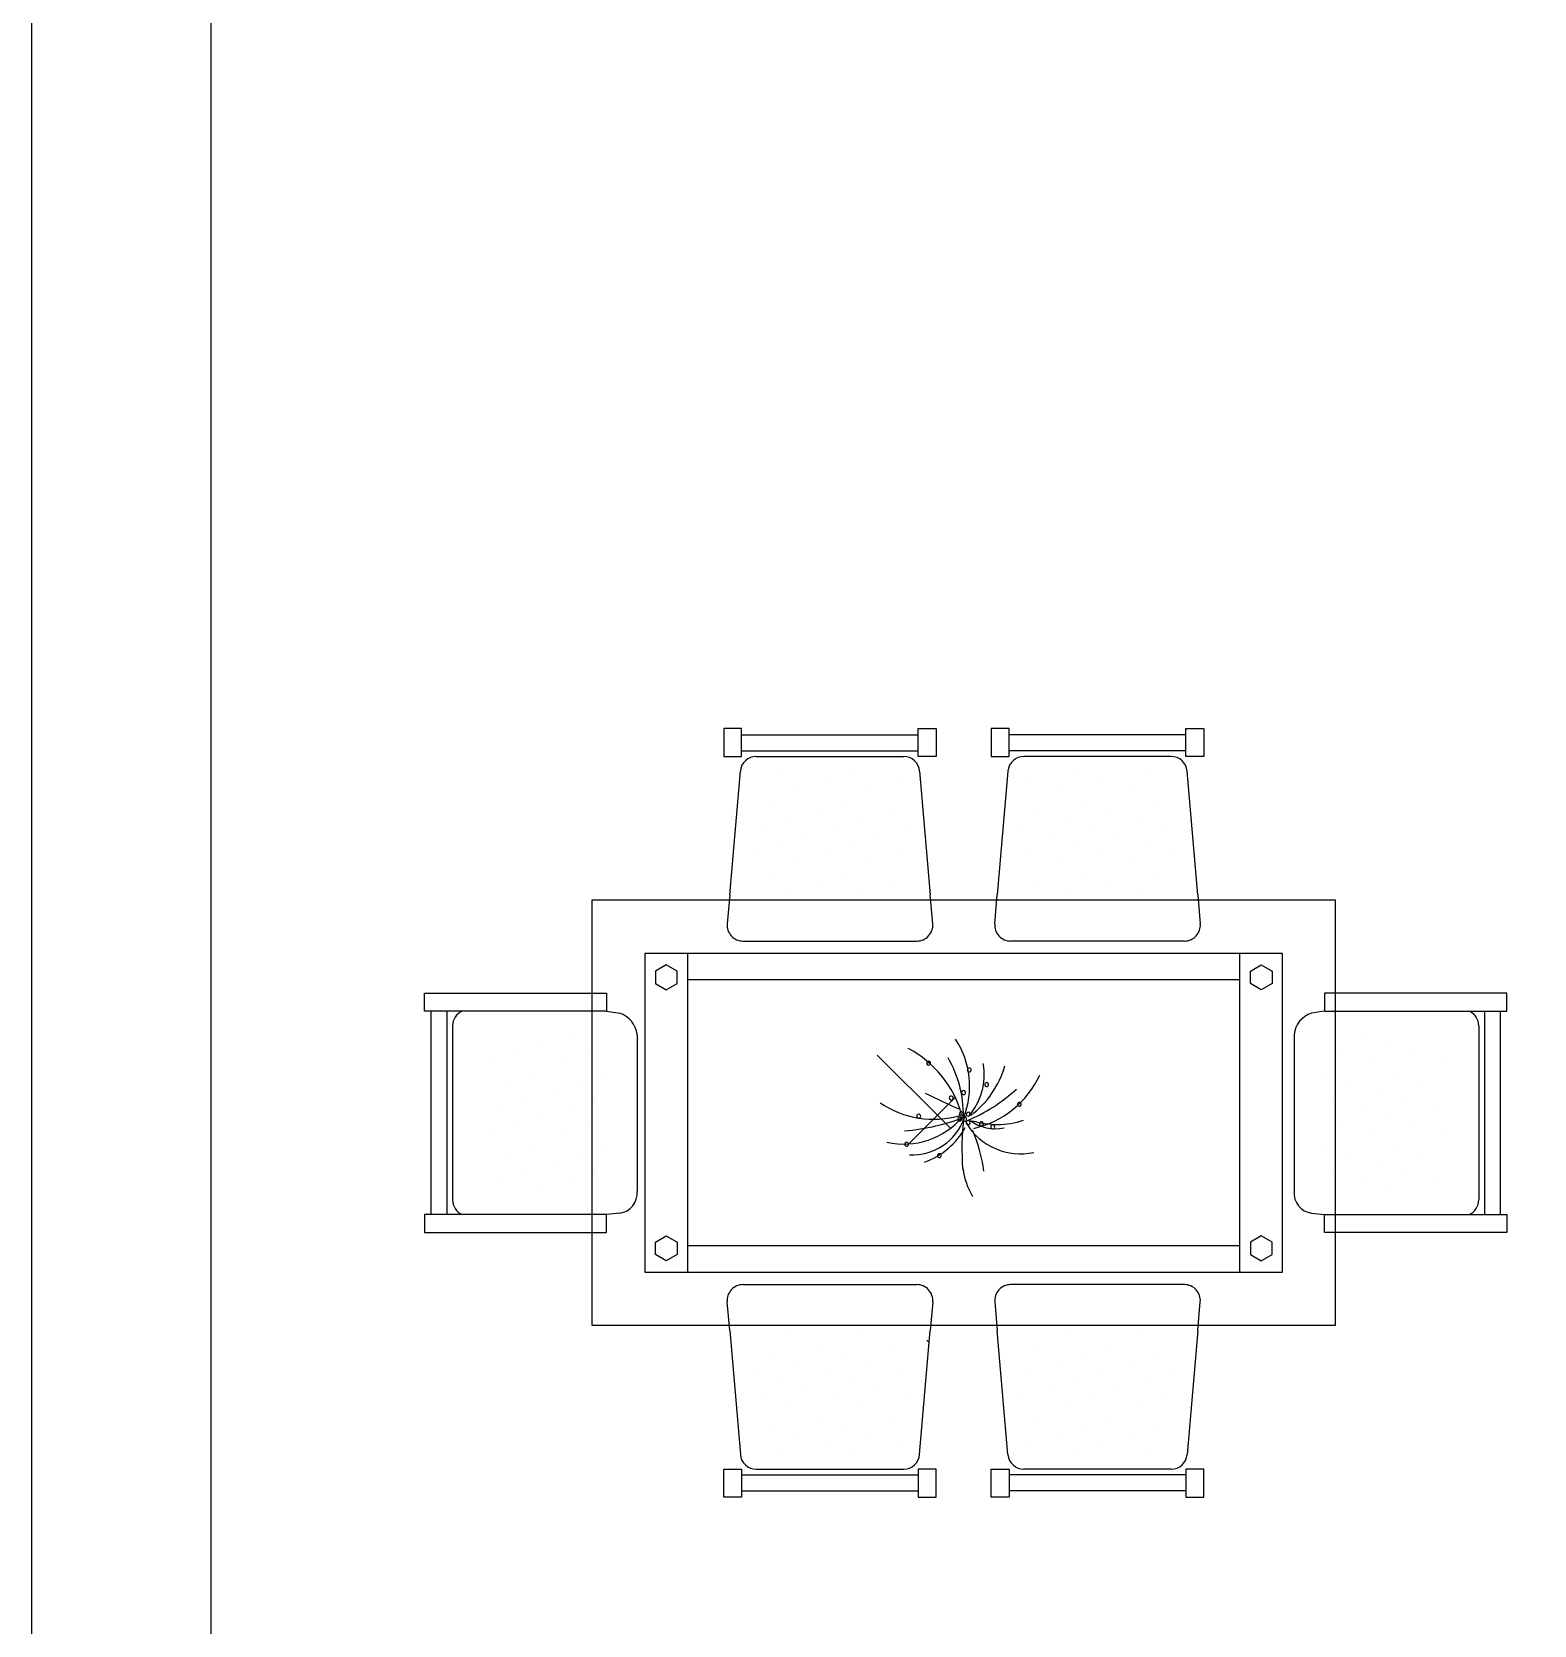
# Model space of a CAD drawing. Header units: inches. Extents: x 13 to 55.5, y 11.7 to 36.5.
# Drawn here: x 34.501 to 37.329, y 27.109 to 30.108 of the extents above; entities that cross this region are included whole.
import ezdxf

# ---------------------------------------------------------------- set-up
doc = ezdxf.new("R2010")
doc.units = ezdxf.units.IN
doc.header["$MEASUREMENT"] = 0
doc.layers.add('02', color=2, linetype='Continuous')
doc.layers.add('kadrbm', color=4, linetype='Continuous')

# ---------------------------------------------------------------- blocks, each defined once
blk = doc.blocks.new('kadrbm')
at = {"layer": 'kadrbm', "color": 4}
blk.add_lwpolyline([(0, 0), (0, 24.7972), (21, 24.7972), (21, 0), (0, 0)], close=True, dxfattribs=at)
blk.add_lwpolyline([(20.6631, 0.3257), (20.6631, 24.4603), (0.3369, 24.4603), (0.3369, 0.3257), (20.6631, 0.3257)], dxfattribs=at)

msp = doc.modelspace()

# ---------------------------------------------------------------- linework, layer by layer
at = {"layer": '02'}
for p, q in [((35.8035, 28.7968), (35.8035, 28.7442)), ((35.8373, 28.7968), (35.8035, 28.7968)), ((35.8373, 28.7442), (35.8373, 28.7968)), ((36.1698, 28.7442), (36.1698, 28.7968)), ((36.1698, 28.7968), (36.2035, 28.7968)), ((36.2035, 28.7968), (36.2035, 28.7442)), ((36.3072, 28.7968), (36.3072, 28.7442)), ((36.3409, 28.7968), (36.3072, 28.7968)), ((36.3409, 28.7442), (36.3409, 28.7968)), ((36.6734, 28.7442), (36.6734, 28.7968)), ((36.6734, 28.7968), (36.7072, 28.7968)), ((36.7072, 28.7968), (36.7072, 28.7442)), ((35.8373, 28.7847), (36.1698, 28.7847)), ((36.6734, 28.7847), (36.3409, 28.7847)), ((35.8035, 28.7442), (35.8373, 28.7442)), ((35.8373, 28.7547), (36.1698, 28.7547)), ((35.8648, 28.7442), (36.1423, 28.7442)), ((36.2035, 28.7442), (36.1698, 28.7442)), ((36.3072, 28.7442), (36.3409, 28.7442)), ((36.6734, 28.7547), (36.3409, 28.7547)), ((36.6459, 28.7442), (36.3684, 28.7442)), ((36.7072, 28.7442), (36.6734, 28.7442)), ((35.8148, 28.4835), (35.8349, 28.7167)), ((35.9111, 28.7116), (35.9111, 28.7116)), ((36.0459, 28.7116), (36.0459, 28.7116)), ((36.1721, 28.7167), (36.1923, 28.4835)), ((36.3386, 28.7167), (36.3184, 28.4835)), ((36.4648, 28.7116), (36.4648, 28.7116)), ((36.5996, 28.7116), (36.5996, 28.7116)), ((36.6959, 28.4835), (36.6758, 28.7167)), ((35.9448, 28.6779), (35.9448, 28.6779)), ((35.9953, 28.6947), (35.9953, 28.6947)), ((36.0795, 28.6779), (36.0795, 28.6779)), ((36.13, 28.6947), (36.13, 28.6947)), ((36.3807, 28.6947), (36.3807, 28.6947)), ((36.4312, 28.6779), (36.4312, 28.6779)), ((36.5154, 28.6947), (36.5154, 28.6947)), ((36.5659, 28.6779), (36.5659, 28.6779)), ((35.8943, 28.661), (35.8943, 28.661)), ((35.9785, 28.6442), (35.9785, 28.6442)), ((36.029, 28.661), (36.029, 28.661)), ((36.1132, 28.6442), (36.1132, 28.6442)), ((36.3975, 28.6442), (36.3975, 28.6442)), ((36.4817, 28.661), (36.4817, 28.661)), ((36.5322, 28.6442), (36.5322, 28.6442)), ((36.6164, 28.661), (36.6164, 28.661)), ((35.8775, 28.6105), (35.8775, 28.6105)), ((35.928, 28.6274), (35.928, 28.6274)), ((36.0122, 28.6105), (36.0122, 28.6105)), ((36.0627, 28.6274), (36.0627, 28.6274)), ((36.1469, 28.6105), (36.1469, 28.6105)), ((36.3638, 28.6105), (36.3638, 28.6105)), ((36.448, 28.6274), (36.448, 28.6274)), ((36.4985, 28.6105), (36.4985, 28.6105)), ((36.5827, 28.6274), (36.5827, 28.6274)), ((36.6332, 28.6105), (36.6332, 28.6105)), ((35.9617, 28.5937), (35.9617, 28.5937)), ((36.0964, 28.5937), (36.0964, 28.5937)), ((36.4143, 28.5937), (36.4143, 28.5937)), ((36.549, 28.5937), (36.549, 28.5937)), ((35.8606, 28.56), (35.8606, 28.56)), ((35.9111, 28.5769), (35.9111, 28.5769)), ((35.9953, 28.56), (35.9953, 28.56)), ((36.0459, 28.5769), (36.0459, 28.5769)), ((36.13, 28.56), (36.13, 28.56)), ((36.3807, 28.56), (36.3807, 28.56)), ((36.4648, 28.5769), (36.4648, 28.5769)), ((36.5154, 28.56), (36.5154, 28.56)), ((36.5996, 28.5769), (36.5996, 28.5769)), ((36.6501, 28.56), (36.6501, 28.56)), ((35.8943, 28.5263), (35.8943, 28.5263)), ((35.9448, 28.5432), (35.9448, 28.5432)), ((36.029, 28.5263), (36.029, 28.5263)), ((36.0795, 28.5432), (36.0795, 28.5432)), ((36.4312, 28.5432), (36.4312, 28.5432)), ((36.4817, 28.5263), (36.4817, 28.5263)), ((36.5659, 28.5432), (36.5659, 28.5432)), ((36.6164, 28.5263), (36.6164, 28.5263)), ((35.928, 28.4927), (35.928, 28.4927)), ((35.9785, 28.5095), (35.9785, 28.5095)), ((36.0627, 28.4927), (36.0627, 28.4927)), ((36.1132, 28.5095), (36.1132, 28.5095)), ((36.3975, 28.5095), (36.3975, 28.5095)), ((36.448, 28.4927), (36.448, 28.4927)), ((36.5322, 28.5095), (36.5322, 28.5095)), ((36.5827, 28.4927), (36.5827, 28.4927)), ((35.5553, 28.4735), (35.5553, 27.6735)), ((36.9553, 28.4735), (35.5553, 28.4735)), ((35.8148, 28.4835), (35.8101, 28.4294)), ((36.197, 28.4294), (36.1923, 28.4835)), ((36.3137, 28.4294), (36.3184, 28.4835)), ((36.6959, 28.4835), (36.7006, 28.4294)), ((36.9553, 27.6735), (36.9553, 28.4735)), ((35.6553, 28.3735), (35.6553, 27.7735)), ((36.8553, 28.3735), (35.6553, 28.3735)), ((35.7353, 28.3735), (35.7353, 27.7735)), ((35.84, 28.3968), (36.1671, 28.3968)), ((36.6707, 28.3968), (36.3436, 28.3968)), ((36.7753, 27.7735), (36.7753, 28.3735)), ((36.8553, 27.7735), (36.8553, 28.3735)), ((35.6953, 28.3521), (35.6749, 28.3403)), ((35.6749, 28.3403), (35.6749, 28.3167)), ((35.7157, 28.3403), (35.6953, 28.3521)), ((35.7157, 28.3167), (35.7157, 28.3403)), ((36.795, 28.3403), (36.8154, 28.3521)), ((36.795, 28.3167), (36.795, 28.3403)), ((36.8154, 28.3521), (36.8358, 28.3403)), ((36.8358, 28.3403), (36.8358, 28.3167)), ((35.6749, 28.3167), (35.6953, 28.305)), ((35.6953, 28.305), (35.7157, 28.3167)), ((36.7753, 28.3235), (35.7353, 28.3235)), ((36.8154, 28.305), (36.795, 28.3167)), ((36.8358, 28.3167), (36.8154, 28.305)), ((35.2404, 28.2647), (35.2404, 28.2985)), ((35.2404, 28.2985), (35.5832, 28.2985)), ((35.5832, 28.2985), (35.5832, 28.2647)), ((37.2773, 28.2985), (36.9346, 28.2985)), ((36.9346, 28.2985), (36.9346, 28.2647)), ((37.2773, 28.2647), (37.2773, 28.2985)), ((35.5832, 28.2647), (35.2404, 28.2647)), ((35.2525, 28.2647), (35.2525, 27.8822)), ((35.2825, 28.2647), (35.2825, 27.8822)), ((35.5832, 28.2647), (35.6078, 28.261)), ((36.9346, 28.2647), (36.9099, 28.261)), ((36.9346, 28.2647), (37.2773, 28.2647)), ((37.2352, 28.2647), (37.2352, 27.8822)), ((37.2652, 28.2647), (37.2652, 27.8822)), ((35.2931, 28.2372), (35.2931, 27.9097)), ((35.6404, 28.2208), (35.6404, 27.9257)), ((36.8773, 28.2208), (36.8773, 27.9257)), ((37.2247, 28.2372), (37.2247, 27.9097)), ((35.465, 28.1995), (35.465, 28.1995)), ((35.5155, 28.2164), (35.5155, 28.2164)), ((37.0022, 28.2164), (37.0022, 28.2164)), ((37.0527, 28.1995), (37.0527, 28.1995)), ((35.364, 28.1658), (35.364, 28.1658)), ((35.4145, 28.1827), (35.4145, 28.1827)), ((35.4987, 28.1658), (35.4987, 28.1658)), ((35.5492, 28.1827), (35.5492, 28.1827)), ((36.0922, 28.1823, -0.3429), (36.2126, 28.0619, -0.3429)), ((36.9686, 28.1827), (36.9686, 28.1827)), ((37.0191, 28.1658), (37.0191, 28.1658)), ((37.1033, 28.1827), (37.1033, 28.1827)), ((37.1538, 28.1658), (37.1538, 28.1658)), ((35.3977, 28.1322), (35.3977, 28.1322)), ((35.4482, 28.149), (35.4482, 28.149)), ((35.5324, 28.1322), (35.5324, 28.1322)), ((35.5829, 28.149), (35.5829, 28.149)), ((36.9349, 28.149), (36.9349, 28.149)), ((36.9854, 28.1322), (36.9854, 28.1322)), ((37.0696, 28.149), (37.0696, 28.149)), ((37.1201, 28.1322), (37.1201, 28.1322)), ((35.4819, 28.1153), (35.4819, 28.1153)), ((36.2394, 28.1022, -0.3429), (36.1985, 28.0613, -0.3429)), ((37.0359, 28.1153), (37.0359, 28.1153)), ((35.3808, 28.0817), (35.3808, 28.0817)), ((35.4313, 28.0985), (35.4313, 28.0985)), ((35.5155, 28.0817), (35.5155, 28.0817)), ((35.566, 28.0985), (35.566, 28.0985)), ((36.9517, 28.0985), (36.9517, 28.0985)), ((37.0022, 28.0817), (37.0022, 28.0817)), ((37.0864, 28.0985), (37.0864, 28.0985)), ((37.1369, 28.0817), (37.1369, 28.0817)), ((35.4145, 28.048), (35.4145, 28.048)), ((35.465, 28.0648), (35.465, 28.0648)), ((35.5492, 28.048), (35.5492, 28.048)), ((36.1985, 28.0613, -0.3429), (36.152, 28.0149, -0.3429)), ((36.2126, 28.0619, -0.3429), (36.2302, 28.0443, -0.3429)), ((36.9686, 28.048), (36.9686, 28.048)), ((37.0527, 28.0648), (37.0527, 28.0648)), ((37.1033, 28.048), (37.1033, 28.048)), ((35.364, 28.0311), (35.364, 28.0311)), ((35.4482, 28.0143), (35.4482, 28.0143)), ((35.4987, 28.0311), (35.4987, 28.0311)), ((35.5829, 28.0143), (35.5829, 28.0143)), ((36.152, 28.0149, -0.3429), (36.1515, 28.0144, -0.3429)), ((36.9349, 28.0143), (36.9349, 28.0143)), ((37.0191, 28.0311), (37.0191, 28.0311)), ((37.0696, 28.0143), (37.0696, 28.0143)), ((37.1538, 28.0311), (37.1538, 28.0311)), ((35.3977, 27.9975), (35.3977, 27.9975)), ((35.4819, 27.9806), (35.4819, 27.9806)), ((35.5324, 27.9975), (35.5324, 27.9975)), ((36.9854, 27.9975), (36.9854, 27.9975)), ((37.0359, 27.9806), (37.0359, 27.9806)), ((37.1201, 27.9975), (37.1201, 27.9975)), ((35.4313, 27.9638), (35.4313, 27.9638)), ((35.566, 27.9638), (35.566, 27.9638)), ((36.9517, 27.9638), (36.9517, 27.9638)), ((37.0864, 27.9638), (37.0864, 27.9638)), ((35.3808, 27.947), (35.3808, 27.947)), ((35.465, 27.9301), (35.465, 27.9301)), ((35.5155, 27.947), (35.5155, 27.947)), ((37.0022, 27.947), (37.0022, 27.947)), ((37.0527, 27.9301), (37.0527, 27.9301)), ((37.1369, 27.947), (37.1369, 27.947)), ((35.2404, 27.8822), (35.2404, 27.8485)), ((35.5832, 27.8822), (35.2404, 27.8822)), ((35.6078, 27.8845), (35.5832, 27.8822)), ((35.5832, 27.8485), (35.5832, 27.8822)), ((36.9099, 27.8845), (36.9346, 27.8822)), ((36.9346, 27.8822), (37.2773, 27.8822)), ((36.9346, 27.8485), (36.9346, 27.8822)), ((37.2773, 27.8822), (37.2773, 27.8485)), ((35.2404, 27.8485), (35.5832, 27.8485)), ((35.6749, 27.8302), (35.6953, 27.842)), ((35.6749, 27.8066), (35.6749, 27.8302)), ((35.6953, 27.842), (35.7157, 27.8302)), ((35.7157, 27.8302), (35.7157, 27.8066)), ((36.8154, 27.842), (36.795, 27.8302)), ((36.795, 27.8302), (36.795, 27.8066)), ((36.8358, 27.8302), (36.8154, 27.842)), ((36.8358, 27.8066), (36.8358, 27.8302)), ((37.2773, 27.8485), (36.9346, 27.8485)), ((35.6953, 27.7948), (35.6749, 27.8066)), ((35.7157, 27.8066), (35.6953, 27.7948)), ((35.7353, 27.8235), (36.7753, 27.8235)), ((36.795, 27.8066), (36.8154, 27.7948)), ((36.8154, 27.7948), (36.8358, 27.8066)), ((35.6553, 27.7735), (36.8553, 27.7735)), ((35.84, 27.7501), (36.1671, 27.7501)), ((36.6707, 27.7501), (36.3436, 27.7501)), ((35.8148, 27.6635), (35.8101, 27.7175)), ((36.197, 27.7175), (36.1923, 27.6635)), ((36.3137, 27.7175), (36.3184, 27.6635)), ((36.6959, 27.6635), (36.7006, 27.7175)), ((35.5553, 27.6735), (36.9553, 27.6735)), ((35.8148, 27.6635), (35.8349, 27.4302)), ((35.928, 27.6543), (35.928, 27.6543)), ((36.0627, 27.6543), (36.0627, 27.6543)), ((36.1721, 27.4302), (36.1923, 27.6635)), ((36.3386, 27.4302), (36.3184, 27.6635)), ((36.448, 27.6543), (36.448, 27.6543)), ((36.5827, 27.6543), (36.5827, 27.6543)), ((36.6959, 27.6635), (36.6758, 27.4302)), ((35.8943, 27.6206), (35.8943, 27.6206)), ((35.9785, 27.6374), (35.9785, 27.6374)), ((36.029, 27.6206), (36.029, 27.6206)), ((36.1132, 27.6374), (36.1132, 27.6374)), ((36.1904, 27.6411), (36.186, 27.6455)), ((36.3975, 27.6374), (36.3975, 27.6374)), ((36.4817, 27.6206), (36.4817, 27.6206)), ((36.5322, 27.6374), (36.5322, 27.6374)), ((36.6164, 27.6206), (36.6164, 27.6206)), ((35.9448, 27.6037), (35.9448, 27.6037)), ((36.0795, 27.6037), (36.0795, 27.6037)), ((36.4312, 27.6037), (36.4312, 27.6037)), ((36.5659, 27.6037), (36.5659, 27.6037)), ((35.8606, 27.5869), (35.8606, 27.5869)), ((35.9111, 27.5701), (35.9111, 27.5701)), ((35.9953, 27.5869), (35.9953, 27.5869)), ((36.0459, 27.5701), (36.0459, 27.5701)), ((36.13, 27.5869), (36.13, 27.5869)), ((36.3807, 27.5869), (36.3807, 27.5869)), ((36.4648, 27.5701), (36.4648, 27.5701)), ((36.5154, 27.5869), (36.5154, 27.5869)), ((36.5996, 27.5701), (36.5996, 27.5701)), ((36.6501, 27.5869), (36.6501, 27.5869)), ((35.8775, 27.5364), (35.8775, 27.5364)), ((35.9617, 27.5532), (35.9617, 27.5532)), ((36.0122, 27.5364), (36.0122, 27.5364)), ((36.0964, 27.5532), (36.0964, 27.5532)), ((36.1469, 27.5364), (36.1469, 27.5364)), ((36.3638, 27.5364), (36.3638, 27.5364)), ((36.4143, 27.5532), (36.4143, 27.5532)), ((36.4985, 27.5364), (36.4985, 27.5364)), ((36.549, 27.5532), (36.549, 27.5532)), ((36.6332, 27.5364), (36.6332, 27.5364)), ((35.928, 27.5195), (35.928, 27.5195)), ((35.9785, 27.5027), (35.9785, 27.5027)), ((36.0627, 27.5195), (36.0627, 27.5195)), ((36.1132, 27.5027), (36.1132, 27.5027)), ((36.3975, 27.5027), (36.3975, 27.5027)), ((36.448, 27.5195), (36.448, 27.5195)), ((36.5322, 27.5027), (36.5322, 27.5027)), ((36.5827, 27.5195), (36.5827, 27.5195)), ((35.8943, 27.4859), (35.8943, 27.4859)), ((36.029, 27.4859), (36.029, 27.4859)), ((36.4817, 27.4859), (36.4817, 27.4859)), ((36.6164, 27.4859), (36.6164, 27.4859)), ((35.9448, 27.469), (35.9448, 27.469)), ((35.9953, 27.4522), (35.9953, 27.4522)), ((36.0795, 27.469), (36.0795, 27.469)), ((36.13, 27.4522), (36.13, 27.4522)), ((36.3807, 27.4522), (36.3807, 27.4522)), ((36.4312, 27.469), (36.4312, 27.469)), ((36.5154, 27.4522), (36.5154, 27.4522)), ((36.5659, 27.469), (36.5659, 27.469)), ((35.9111, 27.4354), (35.9111, 27.4354)), ((36.0459, 27.4354), (36.0459, 27.4354)), ((36.4648, 27.4354), (36.4648, 27.4354)), ((36.5996, 27.4354), (36.5996, 27.4354)), ((35.8035, 27.3501), (35.8035, 27.4028)), ((35.8035, 27.4028), (35.8373, 27.4028)), ((35.8373, 27.4028), (35.8373, 27.3501)), ((35.8373, 27.3922), (36.1698, 27.3922)), ((35.8648, 27.4028), (36.1423, 27.4028)), ((36.1698, 27.4028), (36.1698, 27.3501)), ((36.2035, 27.4028), (36.1698, 27.4028)), ((36.2035, 27.3501), (36.2035, 27.4028)), ((36.3072, 27.3501), (36.3072, 27.4028)), ((36.3072, 27.4028), (36.3409, 27.4028)), ((36.3409, 27.4028), (36.3409, 27.3501)), ((36.6734, 27.3922), (36.3409, 27.3922)), ((36.6459, 27.4028), (36.3684, 27.4028)), ((36.6734, 27.4028), (36.6734, 27.3501)), ((36.7072, 27.4028), (36.6734, 27.4028)), ((36.7072, 27.3501), (36.7072, 27.4028)), ((35.8373, 27.3501), (35.8035, 27.3501)), ((35.8373, 27.3622), (36.1698, 27.3622)), ((36.1698, 27.3501), (36.2035, 27.3501)), ((36.3409, 27.3501), (36.3072, 27.3501)), ((36.6734, 27.3622), (36.3409, 27.3622)), ((36.6734, 27.3501), (36.7072, 27.3501))]:
    msp.add_line(p, q, dxfattribs=at)
for centre, radius, start, end in [((35.8648, 28.7142), 0.03, 90, 175.0638), ((36.1423, 28.7142), 0.03, 4.9362, 90), ((36.3684, 28.7142), 0.03, 90, 175.0638), ((36.6459, 28.7142), 0.03, 4.9362, 90), ((35.84, 28.4268), 0.03, 175.0638, 270), ((36.1671, 28.4268), 0.03, 270, 4.9362), ((36.3436, 28.4268), 0.03, 175.0638, 270), ((36.6707, 28.4268), 0.03, 270, 4.9362), ((35.3231, 28.2372), 0.03, 113.4575, 180), ((35.5937, 28.2162), 0.0469, 5.5904, 72.504), ((36.924, 28.2162), 0.0469, 107.496, 174.4096), ((37.1947, 28.2372), 0.03, 0, 66.5425), ((35.6026, 27.9221), 0.038, 277.9427, 5.3785), ((36.9152, 27.9221), 0.038, 174.6215, 262.0573), ((35.3231, 27.9097), 0.03, 180, 246.5425), ((37.1947, 27.9097), 0.03, 293.4575, 0), ((35.84, 27.7201), 0.03, 90, 184.9362), ((36.1671, 27.7201), 0.03, 355.0638, 90), ((36.3436, 27.7201), 0.03, 90, 184.9362), ((36.6707, 27.7201), 0.03, 355.0638, 90), ((35.8648, 27.4328), 0.03, 184.9362, 270), ((36.1423, 27.4328), 0.03, 270, 355.0638), ((36.3684, 27.4328), 0.03, 184.9362, 270), ((36.6459, 27.4328), 0.03, 270, 355.0638)]:
    msp.add_arc(centre, radius, start, end, dxfattribs=at)
for centre, major_axis, start_param, end_param in [((36.0577, 28.0165, -0.3429), (0, 0.2009), -1.302287, -0.482266), ((36.106, 28.1234, -0.3429), (0, 0.1605), 4.339251, 5.297265), ((36.1893, 28.167, -0.3429), (0, 0.00371), -1.149432, 1.992161), ((36.1893, 28.167, -0.3429), (0, 0.00371), 1.992062, 5.133655), ((36.0412, 28.0697, -0.3429), (0, 0.2135), 4.698837, 5.237707), ((36.1763, 28.1448, -0.3429), (0, 0.1176), 3.983372, 4.89443), ((36.16, 28.212, -0.3429), (0, 0.1799), 3.790522, 4.431606), ((36.2657, 28.1543, -0.3429), (0, 0.00371), -1.149693, 1.991899), ((36.2657, 28.1543, -0.3429), (0, 0.00371), 1.992128, 5.133721), ((36.2343, 28.2207, -0.3429), (0, 0.1809), 3.36301, 4.278086), ((36.2985, 28.1266, -0.3429), (0, 0.00371), -1.149432, 1.992161), ((36.6818, 29.0974, -0.3429), (-0.0001, 1.1058), 2.673426, 2.736801), ((36.2318, 28.1012, -0.3429), (0, 0.00371), -1.149465, 1.992128), ((36.2318, 28.1012, -0.3429), (0, 0.00371), 1.992128, 5.133721), ((36.255, 28.1116, -0.3429), (0, 0.00371), -1.149432, 1.992161), ((36.255, 28.1116, -0.3429), (0, 0.00371), 1.991834, 5.133426), ((36.1433, 28.3457, -0.3429), (0, 0.3104), 3.533672, 3.889727), ((36.2985, 28.1266, -0.3429), (0, 0.00371), 1.992062, 5.133655), ((36.1986, 28.2388, -0.3429), (0, 0.1775), 2.538574, 3.425599), ((36.1707, 28.0672, -0.3429), (0, 0.00371), -1.149417, 1.992175), ((36.2506, 28.0716, -0.3429), (0, 0.00371), -1.149643, 1.991949), ((36.2506, 28.0716, -0.3429), (0, 0.00371), 1.991834, 5.133426), ((36.2639, 28.0709, -0.3429), (0, 0.00371), -1.149646, 1.991947), ((36.2639, 28.0709, -0.3429), (0, 0.00371), 1.992062, 5.133655), ((36.3599, 28.0894, -0.3429), (0, 0.00371), -1.149656, 1.991936), ((36.3599, 28.0894, -0.3429), (0, 0.00371), 1.991899, 5.133492), ((36.1423, 28.1594, -0.3429), (0, 0.1448), 2.922696, 4.012481), ((36.1118, 28.4349, -0.3429), (0, 0.3967), 3.222903, 3.524836), ((36.1583, 28.0986, -0.3429), (0, 0.1043), 3.091413, 4.364095), ((36.1707, 28.0672, -0.3429), (0, 0.00371), 1.992175, 5.133768), ((36.1324, 28.1156, -0.3429), (0, 0.1438), 3.490808, 4.20782), ((36.2477, 28.0615, -0.3429), (0, 0.00371), -1.149479, 1.992113), ((36.2477, 28.0615, -0.3429), (0, 0.00371), 1.992128, 5.133721), ((36.7525, 28.005, -0.3429), (0, 0.5006), 1.450752, 1.649262), ((36.2571, 28.0612, -0.3429), (0, 0.00371), -1.149417, 1.992175), ((36.2571, 28.0612, -0.3429), (0, 0.00371), 1.991947, 5.133539), ((36.2636, 28.0552, -0.3429), (0, 0.00371), -1.149417, 1.992175), ((36.2636, 28.0552, -0.3429), (0, 0.00371), 1.992175, 5.133768), ((36.3623, 28.1153, -0.3429), (0, 0.119), 2.114034, 3.35388), ((36.3143, 28.1214, -0.3429), (0, 0.0779), 2.496257, 3.361378), ((36.3183, 28.2115, -0.3429), (0, 0.1599), 2.84302, 3.455706), ((35.9937, 27.9215, -0.3429), (0, 0.3026), -1.431311, -1.165071), ((36.2887, 28.053, -0.3429), (0, 0.00371), -1.14953, 1.992062), ((36.2887, 28.053, -0.3429), (0, 0.00371), 1.991932, 5.133525), ((36.31, 28.047, -0.3429), (0, 0.00371), -1.149656, 1.991936), ((36.31, 28.047, -0.3429), (0, 0.00371), 1.991932, 5.133525), ((36.1478, 28.0144, -0.3429), (0, 0.00371), -1.149479, 1.992113), ((36.1478, 28.0144, -0.3429), (0, 0.00371), 1.992128, 5.133721), ((36.2095, 27.993, -0.3429), (0, 0.00371), -1.149759, 1.991834), ((36.2095, 27.993, -0.3429), (0, 0.00371), 1.992161, 5.133753), ((36.3885, 27.985, -0.3429), (0, 0.1355), 1.694395, 2.105172)]:
    msp.add_ellipse(centre, major_axis=major_axis, ratio=1, start_param=start_param, end_param=end_param, dxfattribs=at)

# ---------------------------------------------------------------- block references
at = {"layer": 'kadrbm'}
msp.add_blockref('kadrbm', (34.5014, 11.7117), dxfattribs=at)

doc.saveas('drawing.dxf')
